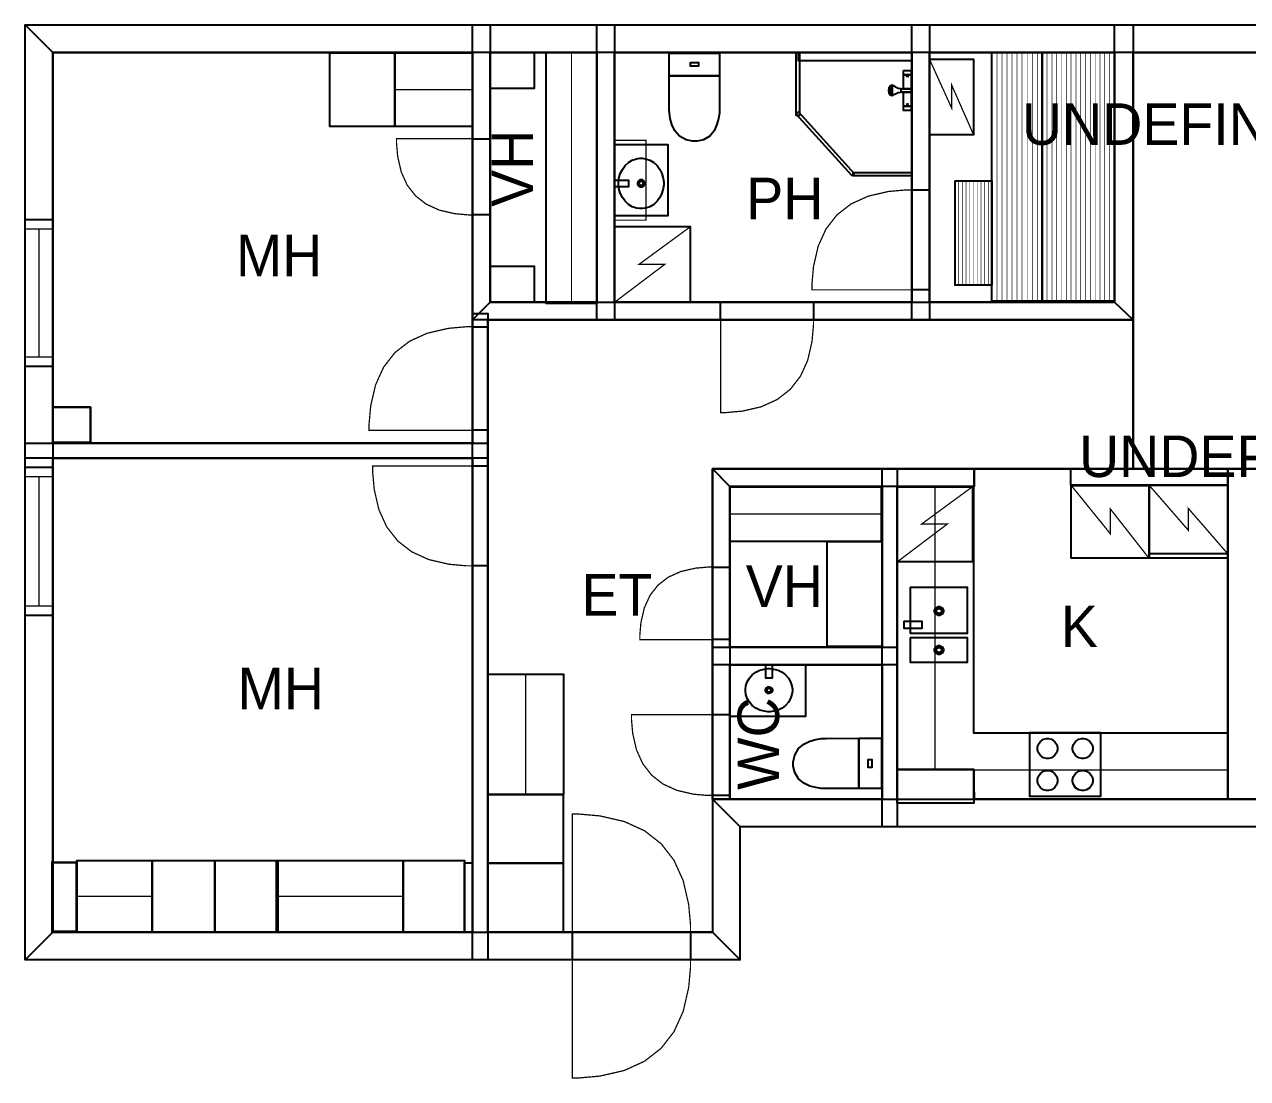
# Model space of a CAD drawing. Extents: x 0.4 to 16.2, y 0 to 8.7.
# Drawn here: x 0.37 to 10.49, y 0 to 8.72 of the extents above; entities that cross this region are included whole.
import ezdxf

# ---------------------------------------------------------------- set-up
doc = ezdxf.new("R2010")
doc.units = 0
doc.layers.get('0').update_dxf_attribs({"linetype": 'CONTINUOUS'})

msp = doc.modelspace()

# ---------------------------------------------------------------- linework, layer by layer
at = {"color": 0}
for points, const_width in [([(0.376899, 8.72194), (13.6878, 8.72194), (13.4587, 8.49278), (0.606065, 8.49278), (0.376899, 8.72194)], 0.002083), ([(0.376899, 0.981825), (0.376899, 8.72194), (0.606065, 8.49278), (0.606065, 1.21099), (0.376899, 0.981825)], 0.002083), ([(4.08106, 6.27994), (4.08106, 8.72194), (4.22689, 8.72194), (4.22689, 6.42578), (4.08106, 6.27994)], 0.002083), ([(5.11003, 8.72194), (5.25586, 8.72194), (5.25586, 6.27994), (5.11003, 6.27994), (5.11003, 8.72194)], 0.002083), ([(7.71625, 8.72194), (7.86208, 8.72194), (7.86208, 6.27994), (7.71625, 6.27994), (7.71625, 8.72194)], 0.002083), ([(9.54833, 8.72194), (9.54833, 6.27994), (9.39208, 6.42578), (9.39208, 8.72194), (9.54833, 8.72194)], 0.002083), ([(2.89936, 8.48887), (3.43571, 8.48887), (3.43571, 7.87989), (2.89936, 7.87989), (2.89936, 8.48887)], 0.010417), ([(3.43571, 8.48887), (4.08106, 8.48887), (4.08106, 7.87989), (3.43571, 7.87989), (3.43571, 8.48887)], 0.010417), ([(4.22689, 8.49278), (4.5906, 8.49278), (4.5906, 8.19433), (4.22689, 8.19433), (4.22689, 8.49278)], 0.010417), ([(4.68826, 8.49278), (4.68826, 6.41558), (5.11003, 6.41558), (5.11003, 8.49278), (4.68826, 8.49278)], 0.010417), ([(5.70751, 8.48757), (6.12408, 8.48757), (6.12408, 8.30024), (5.70751, 8.30024), (5.70751, 8.48757)], 0.010417), ([(5.88271, 8.40967), (5.94889, 8.40967), (5.94889, 8.37815), (5.88271, 8.37815), (5.88271, 8.40967)], 0.010417), ([(6.7596, 8.49278), (6.78564, 8.49278), (6.78564, 7.96994), (6.7596, 7.96994), (6.7596, 8.49278)], 0.010417), ([(6.7596, 8.49278), (6.78564, 8.49278), (6.78564, 7.96994), (6.7596, 7.96994), (6.7596, 8.49278)], 0.010417), ([(6.77897, 8.49278), (7.71625, 8.49278), (7.71625, 8.42204), (6.77897, 8.42204), (6.77897, 8.49278)], 0.002083), ([(7.86208, 8.43619), (7.86208, 7.81119), (8.22667, 7.81119), (8.22667, 8.43619), (7.86208, 8.43619)], 0.010417), ([(8.37836, 8.49278), (8.37836, 6.43539), (8.79503, 6.43539), (8.79503, 8.49278), (8.37836, 8.49278)], 0.010417), ([(8.79497, 8.49278), (8.79497, 6.43517), (9.39208, 6.43517), (9.39208, 8.49278), (8.79497, 8.49278)], 0.010417), ([(6.12408, 8.03196), (6.12408, 8.03196), (6.12414, 8.02024), (6.1225, 7.98926), (6.11638, 7.94542), (6.10297, 7.89518), (6.07943, 7.845), (6.04297, 7.80117), (5.99078, 7.77018), (5.93772, 7.7584), (5.92008, 7.7584), (5.90175, 7.7584), (5.8469, 7.77018), (5.79281, 7.80117), (5.75499, 7.845), (5.73058, 7.89518), (5.71658, 7.94542), (5.71018, 7.98926), (5.70844, 8.02024), (5.70856, 8.03196), (5.70856, 8.03196), (5.70751, 8.30024), (6.12408, 8.30024), (6.12408, 8.03196)], 0.010417), ([(7.64746, 8.34201), (7.64746, 8.30865), (7.71104, 8.30865), (7.71104, 8.34201), (7.64746, 8.34201)], 0.010417), ([(7.64746, 8.30865), (7.64746, 8.192), (7.71104, 8.192), (7.71104, 8.30865), (7.64746, 8.30865)], 0.010417), ([(7.67871, 8.30865), (7.6799, 8.30544), (7.68381, 8.29579), (7.685, 8.29303), (7.685, 8.29303), (7.68354, 8.29303), (7.67925, 8.29303), (7.67492, 8.29303), (7.6735, 8.29303), (7.6735, 8.29303), (7.67415, 8.29542), (7.67751, 8.30539), (7.67871, 8.30865)], 0.010417), ([(7.71104, 8.192), (7.71104, 8.16385), (7.62771, 8.16385), (7.62771, 8.1709), (7.62771, 8.18674), (7.62771, 8.192), (7.64854, 8.192), (7.69542, 8.192), (7.71104, 8.192)], 0.010417), ([(7.64746, 8.16385), (7.64746, 8.04719), (7.71104, 8.04719), (7.71104, 8.16385), (7.64746, 8.16385)], 0.010417), ([(6.7596, 7.98264), (6.77892, 8.00006), (7.23779, 7.49046), (7.21847, 7.47299), (6.7596, 7.98264)], 0.010416), ([(6.7596, 7.98264), (6.77892, 8.00006), (7.23779, 7.49046), (7.21847, 7.47299), (6.7596, 7.98264)], 0.010416), ([(7.64746, 8.04824), (7.64746, 8.01281), (7.71104, 8.01281), (7.71104, 8.04824), (7.64746, 8.04824)], 0.010417), ([(7.67871, 8.04824), (7.6799, 8.05149), (7.68381, 8.06114), (7.685, 8.06386), (7.685, 8.06386), (7.68354, 8.06386), (7.67925, 8.06386), (7.67492, 8.06386), (7.6735, 8.06386), (7.6735, 8.06386), (7.67415, 8.06153), (7.67751, 8.05154), (7.67871, 8.04824)], 0.010417), ([(4.08106, 7.14811), (4.04411, 7.14811), (3.93332, 7.15799), (3.80533, 7.1875), (3.697, 7.23676), (3.6084, 7.30567), (3.53944, 7.39432), (3.49024, 7.50261), (3.46067, 7.63064), (3.45085, 7.74143), (3.45085, 7.77832), (4.08106, 7.77832), (4.08106, 7.14811)], 0.010417), ([(4.08106, 7.77832), (4.22689, 7.77832), (4.22689, 7.14811), (4.08106, 7.14811), (4.08106, 7.77832)], 0.010417), ([(4.08106, 7.77832), (4.22689, 7.77832), (4.22689, 7.14811), (4.08106, 7.14811), (4.08106, 7.77832)], 0.010417), ([(5.25586, 7.76503), (5.25586, 7.10471), (5.51535, 7.10471), (5.51535, 7.76503), (5.25586, 7.76503)], 0.010417), ([(5.25586, 7.72976), (5.25586, 7.14008), (5.69536, 7.14008), (5.69536, 7.72976), (5.25586, 7.72976)], 0.010417), ([(5.47515, 7.61708), (5.48454, 7.61708), (5.51275, 7.61285), (5.54779, 7.60069), (5.57954, 7.58149), (5.60715, 7.55599), (5.62999, 7.52513), (5.64719, 7.48964), (5.6581, 7.45053), (5.66189, 7.41894), (5.66189, 7.40842), (5.66189, 7.39794), (5.6581, 7.36638), (5.64719, 7.32721), (5.62999, 7.29178), (5.60715, 7.2609), (5.57954, 7.2354), (5.54779, 7.21619), (5.51275, 7.20404), (5.48454, 7.19976), (5.47515, 7.19976), (5.46571, 7.19976), (5.43744, 7.20404), (5.4024, 7.21619), (5.37067, 7.2354), (5.34304, 7.2609), (5.32021, 7.29178), (5.303, 7.32721), (5.2921, 7.36638), (5.28836, 7.39794), (5.28836, 7.40842), (5.28836, 7.41894), (5.2921, 7.45053), (5.303, 7.48964), (5.32021, 7.52513), (5.34304, 7.55599), (5.37067, 7.58149), (5.4024, 7.60069), (5.43744, 7.61285), (5.46571, 7.61708), (5.47515, 7.61708)], 0.009073), ([(7.22993, 7.49789), (7.22993, 7.47185), (7.71625, 7.47185), (7.71625, 7.49789), (7.22993, 7.49789)], 0.010417), ([(7.22993, 7.49789), (7.22993, 7.47185), (7.71625, 7.47185), (7.71625, 7.49789), (7.22993, 7.49789)], 0.010417), ([(5.25586, 7.43565), (5.25586, 7.38118), (5.36957, 7.38118), (5.36957, 7.43565), (5.25586, 7.43565)], 0.009073), ([(5.47515, 7.44015), (5.48014, 7.44015), (5.49522, 7.43088), (5.50358, 7.41407), (5.50358, 7.40842), (5.50358, 7.40283), (5.49522, 7.38601), (5.48014, 7.37668), (5.47515, 7.37668), (5.47011, 7.37668), (5.45503, 7.38601), (5.44672, 7.40283), (5.44672, 7.40842), (5.44672, 7.41407), (5.45503, 7.43088), (5.47011, 7.44015), (5.47515, 7.44015)], 0.009073), ([(5.47515, 7.42654), (5.47797, 7.42654), (5.4866, 7.42128), (5.49138, 7.41168), (5.49138, 7.40842), (5.49138, 7.40522), (5.4866, 7.39561), (5.47797, 7.39025), (5.47515, 7.39025), (5.47222, 7.39025), (5.4636, 7.39561), (5.45888, 7.40522), (5.45888, 7.40842), (5.45888, 7.41168), (5.4636, 7.42128), (5.47222, 7.42654), (5.47515, 7.42654)], 0.009073), ([(8.07363, 7.42979), (8.07363, 6.56575), (8.37836, 6.56575), (8.37836, 7.42979), (8.07363, 7.42979)], 0.010417), ([(7.71625, 7.35488), (7.66775, 7.35488), (7.52235, 7.34196), (7.35433, 7.30322), (7.21213, 7.23856), (7.09581, 7.14811), (7.00537, 7.03179), (6.94069, 6.8896), (6.90196, 6.72157), (6.88906, 6.57617), (6.88906, 6.52767), (7.71625, 6.52767), (7.71625, 7.35488)], 0.010417), ([(7.71625, 7.35488), (7.86208, 7.35488), (7.86208, 6.52767), (7.71625, 6.52767), (7.71625, 7.35488)], 0.010417), ([(7.71625, 7.35488), (7.86208, 7.35488), (7.86208, 6.52767), (7.71625, 6.52767), (7.71625, 7.35488)], 0.010417), ([(0.376899, 7.10883), (0.606065, 7.10883), (0.606065, 5.89339), (0.376899, 5.89339), (0.376899, 7.10883)], 0.010417), ([(0.376899, 7.10883), (0.606065, 7.10883), (0.606065, 5.89339), (0.376899, 5.89339), (0.376899, 7.10883)], 0.010417), ([(5.257, 7.05078), (5.257, 6.42578), (5.882, 6.42578), (5.882, 7.05078), (5.257, 7.05078)], 0.010417), ([(4.22689, 6.72456), (4.5906, 6.72456), (4.5906, 6.42611), (4.22689, 6.42611), (4.22689, 6.72456)], 0.010417), ([(9.54833, 6.27994), (4.08106, 6.27994), (4.22689, 6.42578), (9.39208, 6.42578), (9.54833, 6.27994)], 0.002083), ([(6.13346, 6.42578), (6.90158, 6.42578), (6.90158, 6.27994), (6.13346, 6.27994), (6.13346, 6.42578)], 0.010417), ([(6.13346, 6.42578), (6.90158, 6.42578), (6.90158, 6.27994), (6.13346, 6.27994), (6.13346, 6.42578)], 0.010417), ([(4.0804, 6.33068), (4.2054, 6.33068), (4.2054, 0.981825), (4.0804, 0.981825), (4.0804, 6.33068)], 0.002083), ([(6.90158, 6.27994), (6.90158, 6.23497), (6.88954, 6.09993), (6.85357, 5.94396), (6.79351, 5.8119), (6.70953, 5.70389), (6.60151, 5.6199), (6.46946, 5.55985), (6.31347, 5.52387), (6.17844, 5.51183), (6.13346, 5.51183), (6.13346, 6.27994), (6.90158, 6.27994)], 0.010417), ([(4.0804, 6.22244), (4.03017, 6.22244), (3.87956, 6.2091), (3.70557, 6.16889), (3.55826, 6.102), (3.43782, 6.00825), (3.34407, 5.88781), (3.27718, 5.7405), (3.23699, 5.56651), (3.22364, 5.4159), (3.22364, 5.36567), (4.0804, 5.36567), (4.0804, 6.22244)], 0.010417), ([(4.0804, 6.22244), (4.2054, 6.22244), (4.2054, 5.36567), (4.0804, 5.36567), (4.0804, 6.22244)], 0.010417), ([(4.0804, 6.22244), (4.2054, 6.22244), (4.2054, 5.36567), (4.0804, 5.36567), (4.0804, 6.22244)], 0.010417), ([(0.606065, 5.55735), (0.91721, 5.55735), (0.91721, 5.26307), (0.606065, 5.26307), (0.606065, 5.55735)], 0.002083), ([(0.376899, 5.259), (4.2054, 5.259), (4.2054, 5.134), (0.376899, 5.134), (0.376899, 5.259)], 0.002083), ([(0.376899, 5.05935), (0.606065, 5.05935), (0.606065, 3.83203), (0.376899, 3.83203), (0.376899, 5.05935)], 0.010417), ([(0.376899, 5.05935), (0.606065, 5.05935), (0.606065, 3.83203), (0.376899, 3.83203), (0.376899, 5.05935)], 0.010417), ([(4.0804, 4.24311), (4.0319, 4.24311), (3.8865, 4.25608), (3.71847, 4.29482), (3.57633, 4.35943), (3.46001, 4.44993), (3.36951, 4.56625), (3.3049, 4.70839), (3.26617, 4.87642), (3.25325, 5.02181), (3.25325, 5.07026), (4.0804, 5.07026), (4.0804, 4.24311)], 0.010417), ([(4.0804, 5.07026), (4.2054, 5.07026), (4.2054, 4.24311), (4.0804, 4.24311), (4.0804, 5.07026)], 0.010417), ([(4.0804, 5.07026), (4.2054, 5.07026), (4.2054, 4.24311), (4.0804, 4.24311), (4.0804, 5.07026)], 0.010417), ([(6.06489, 5.0459), (8.23242, 5.0459), (8.23242, 4.90007), (6.21072, 4.90007), (6.06489, 5.0459)], 0.002083), ([(6.06489, 2.31299), (6.06489, 5.0459), (6.21072, 4.90007), (6.21072, 2.31299), (6.06489, 2.31299)], 0.002083), ([(7.46875, 5.0459), (7.59375, 5.0459), (7.59375, 2.08382), (7.46875, 2.08382), (7.46875, 5.0459)], 0.002083), ([(9.03207, 5.0459), (10.3299, 5.0459), (10.3299, 4.91049), (9.03207, 4.91049), (9.03207, 5.0459)], 0.002083), ([(6.21072, 4.89844), (7.46072, 4.89844), (7.46072, 4.44488), (6.21072, 4.44488), (6.21072, 4.89844)], 0.010417), ([(7.59375, 4.90007), (7.59375, 4.27507), (8.21875, 4.27507), (8.21875, 4.90007), (7.59375, 4.90007)], 0.010417), ([(8.22667, 4.89844), (8.22667, 2.85997), (10.329, 2.85997), (10.329, 2.31321), (8.23329, 2.31321), (8.22999, 2.558), (7.59375, 2.558), (7.59375, 4.89844), (8.22667, 4.89844)], 0.010417), ([(7.59586, 4.90007), (7.59586, 2.55757), (7.90836, 2.55757), (7.90836, 4.90007), (7.59586, 4.90007)], 0.010417), ([(9.03429, 4.90935), (9.68033, 4.90935), (9.68033, 4.30539), (9.03429, 4.30539), (9.03429, 4.90935)], 0.010768), ([(9.68033, 4.90983), (10.3299, 4.90983), (10.3299, 4.30583), (9.68033, 4.30583), (9.68033, 4.90983)], 0.010826), ([(7.01361, 4.44482), (7.01361, 3.57476), (7.46718, 3.57476), (7.46718, 4.44482), (7.01361, 4.44482)], 0.010417), ([(9.68033, 4.34608), (10.3299, 4.34608), (10.3299, 4.30583), (9.68033, 4.30583), (9.68033, 4.34608)], 0.010826), ([(6.06489, 4.23318), (6.02968, 4.23318), (5.9241, 4.22385), (5.80208, 4.19569), (5.69883, 4.14876), (5.61442, 4.08306), (5.54872, 3.99858), (5.50179, 3.8954), (5.47364, 3.77339), (5.46425, 3.66781), (5.46425, 3.6326), (6.06489, 3.6326), (6.06489, 4.23318)], 0.010417), ([(6.06489, 4.23318), (6.21072, 4.23318), (6.21072, 3.6326), (6.06489, 3.6326), (6.06489, 4.23318)], 0.010417), ([(6.06489, 4.23318), (6.21072, 4.23318), (6.21072, 3.6326), (6.06489, 3.6326), (6.06489, 4.23318)], 0.010417), ([(7.70583, 4.06722), (7.70583, 3.68181), (8.17458, 3.68181), (8.17458, 4.06722), (7.70583, 4.06722)], 0.010417), ([(7.94021, 3.90576), (7.94661, 3.90576), (7.96599, 3.89513), (7.97667, 3.87576), (7.97667, 3.86931), (7.97667, 3.8629), (7.96599, 3.84353), (7.94661, 3.83285), (7.94021, 3.83285), (7.93375, 3.83285), (7.91439, 3.84353), (7.90375, 3.8629), (7.90375, 3.86931), (7.90375, 3.87576), (7.91439, 3.89513), (7.93375, 3.90576), (7.94021, 3.90576)], 0.008333), ([(7.94021, 3.89014), (7.94385, 3.89014), (7.95492, 3.88406), (7.96104, 3.87299), (7.96104, 3.86931), (7.96104, 3.86567), (7.95492, 3.8546), (7.94385, 3.84847), (7.94021, 3.84847), (7.93653, 3.84847), (7.92546, 3.8546), (7.91938, 3.86567), (7.91938, 3.86931), (7.91938, 3.87299), (7.92546, 3.88406), (7.93653, 3.89014), (7.94021, 3.89014)], 0.008333), ([(7.65267, 3.78597), (7.65267, 3.72347), (7.7985, 3.72347), (7.7985, 3.78597), (7.65267, 3.78597)], 0.010417), ([(7.70475, 3.65056), (7.70475, 3.44222), (8.1735, 3.44222), (8.1735, 3.65056), (7.70475, 3.65056)], 0.010417), ([(6.06489, 3.5709), (7.59375, 3.5709), (7.59375, 3.42507), (6.06489, 3.42507), (6.06489, 3.5709)], 0.002083), ([(7.94021, 3.58285), (7.94661, 3.58285), (7.96599, 3.57221), (7.97667, 3.55285), (7.97667, 3.54639), (7.97667, 3.53999), (7.96599, 3.52061), (7.94661, 3.50993), (7.94021, 3.50993), (7.93375, 3.50993), (7.91439, 3.52061), (7.90375, 3.53999), (7.90375, 3.54639), (7.90375, 3.55285), (7.91439, 3.57221), (7.93375, 3.58285), (7.94021, 3.58285)], 0.008333), ([(7.94021, 3.56722), (7.94385, 3.56722), (7.95492, 3.56114), (7.96104, 3.55007), (7.96104, 3.54639), (7.96104, 3.54275), (7.95492, 3.53168), (7.94385, 3.52556), (7.94021, 3.52556), (7.93653, 3.52556), (7.92546, 3.53168), (7.91938, 3.54275), (7.91938, 3.54639), (7.91938, 3.55007), (7.92546, 3.56114), (7.93653, 3.56722), (7.94021, 3.56722)], 0.008333), ([(4.20822, 3.34586), (4.20822, 2.3514), (4.83322, 2.3514), (4.83322, 3.34586), (4.20822, 3.34586)], 0.010417), ([(6.21072, 3.42344), (6.83572, 3.42344), (6.83572, 2.99696), (6.21072, 2.99696), (6.21072, 3.42344)], 0.010417), ([(6.72738, 3.21386), (6.72738, 3.20492), (6.72342, 3.1779), (6.71208, 3.14438), (6.69417, 3.11404), (6.67042, 3.08763), (6.64165, 3.06581), (6.60867, 3.04937), (6.57215, 3.03896), (6.54281, 3.03532), (6.53304, 3.03532), (6.52322, 3.03532), (6.49382, 3.03896), (6.45736, 3.04937), (6.42432, 3.06581), (6.39556, 3.08763), (6.37181, 3.11404), (6.35389, 3.14438), (6.34256, 3.1779), (6.33865, 3.20492), (6.33865, 3.21386), (6.33865, 3.22287), (6.34256, 3.24989), (6.35389, 3.28336), (6.37181, 3.31369), (6.39556, 3.34011), (6.42432, 3.36193), (6.45736, 3.37836), (6.49382, 3.38878), (6.52322, 3.39236), (6.53304, 3.39236), (6.54281, 3.39236), (6.57215, 3.38878), (6.60867, 3.37836), (6.64165, 3.36193), (6.67042, 3.34011), (6.69417, 3.31369), (6.71208, 3.28336), (6.72342, 3.24989), (6.72738, 3.22287), (6.72738, 3.21386)], 0.00845), ([(6.50765, 3.42344), (6.55838, 3.42344), (6.55838, 3.31478), (6.50765, 3.31478), (6.50765, 3.42344)], 0.00845), ([(6.56261, 3.21386), (6.56261, 3.2091), (6.55393, 3.19467), (6.53825, 3.18668), (6.53304, 3.18668), (6.52778, 3.18668), (6.51204, 3.19467), (6.50342, 3.2091), (6.50342, 3.21386), (6.50342, 3.21869), (6.51204, 3.23307), (6.52778, 3.241), (6.53304, 3.241), (6.53825, 3.241), (6.55393, 3.23307), (6.56261, 3.21869), (6.56261, 3.21386)], 0.00845), ([(6.54992, 3.21386), (6.54992, 3.21115), (6.54497, 3.20285), (6.53603, 3.19829), (6.53304, 3.19829), (6.53, 3.19829), (6.52106, 3.20285), (6.51611, 3.21115), (6.51611, 3.21386), (6.51611, 3.21664), (6.52106, 3.22487), (6.53, 3.22939), (6.53304, 3.22939), (6.53603, 3.22939), (6.54497, 3.22487), (6.54992, 3.21664), (6.54992, 3.21386)], 0.00845), ([(6.06489, 2.34256), (6.02561, 2.34256), (5.90793, 2.35303), (5.77192, 2.38444), (5.65685, 2.43674), (5.56267, 2.50999), (5.48942, 2.60417), (5.43712, 2.71924), (5.40571, 2.85525), (5.39529, 2.97293), (5.39529, 3.01215), (6.06489, 3.01215), (6.06489, 2.34256)], 0.010417), ([(6.06489, 3.01215), (6.21072, 3.01215), (6.21072, 2.34256), (6.06489, 2.34256), (6.06489, 3.01215)], 0.010417), ([(6.06489, 3.01215), (6.21072, 3.01215), (6.21072, 2.34256), (6.06489, 2.34256), (6.06489, 3.01215)], 0.010417), ([(8.69249, 2.86415), (9.27582, 2.86415), (9.27582, 2.33496), (8.69249, 2.33496), (8.69249, 2.86415)], 0.010417), ([(7.00797, 2.39936), (7.00797, 2.39936), (6.99621, 2.39931), (6.96522, 2.40093), (6.92139, 2.40707), (6.87121, 2.42046), (6.82096, 2.44401), (6.77713, 2.48047), (6.74615, 2.53267), (6.73443, 2.58572), (6.73443, 2.60335), (6.73443, 2.62169), (6.74615, 2.67654), (6.77713, 2.73062), (6.82096, 2.76844), (6.87121, 2.79286), (6.92139, 2.80686), (6.96522, 2.81326), (6.99621, 2.815), (7.00797, 2.81489), (7.00797, 2.81489), (7.27626, 2.81592), (7.27626, 2.39936), (7.00797, 2.39936)], 0.010417), ([(7.27626, 2.81592), (7.27626, 2.39936), (7.4636, 2.39936), (7.4636, 2.81592), (7.27626, 2.81592)], 0.010417), ([(8.75499, 2.73139), (8.75499, 2.73953), (8.7615, 2.76383), (8.7794, 2.79031), (8.80588, 2.80821), (8.83018, 2.81472), (8.83832, 2.81472), (8.8464, 2.81472), (8.87071, 2.80821), (8.89725, 2.79031), (8.9151, 2.76383), (8.92165, 2.73953), (8.92165, 2.73139), (8.92165, 2.72331), (8.9151, 2.699), (8.89725, 2.67247), (8.87071, 2.65462), (8.8464, 2.64806), (8.83832, 2.64806), (8.83018, 2.64806), (8.80588, 2.65462), (8.7794, 2.67247), (8.7615, 2.699), (8.75499, 2.72331), (8.75499, 2.73139)], 0.010417), ([(9.04665, 2.73139), (9.04665, 2.73953), (9.05317, 2.76383), (9.07107, 2.79031), (9.09754, 2.80821), (9.12185, 2.81472), (9.12999, 2.81472), (9.13807, 2.81472), (9.16237, 2.80821), (9.18892, 2.79031), (9.20676, 2.76383), (9.21332, 2.73953), (9.21332, 2.73139), (9.21332, 2.72331), (9.20676, 2.699), (9.18892, 2.67247), (9.16237, 2.65462), (9.13807, 2.64806), (9.12999, 2.64806), (9.12185, 2.64806), (9.09754, 2.65462), (9.07107, 2.67247), (9.05317, 2.699), (9.04665, 2.72331), (9.04665, 2.73139)], 0.010417), ([(7.35417, 2.64074), (7.35417, 2.57454), (7.38569, 2.57454), (7.38569, 2.64074), (7.35417, 2.64074)], 0.010417), ([(7.59375, 2.558), (8.22999, 2.558), (8.22999, 2.27924), (7.59375, 2.27924), (7.59375, 2.558)], 0.002083), ([(8.23161, 2.55328), (10.3295, 2.55328), (10.3295, 2.31413), (8.23161, 2.31413), (8.23161, 2.55328)], 0.010417), ([(8.75499, 2.46588), (8.75499, 2.47401), (8.7615, 2.49832), (8.7794, 2.52479), (8.80588, 2.54269), (8.83018, 2.54921), (8.83832, 2.54921), (8.8464, 2.54921), (8.87071, 2.54269), (8.89725, 2.52479), (8.9151, 2.49832), (8.92165, 2.47401), (8.92165, 2.46588), (8.92165, 2.45779), (8.9151, 2.43343), (8.89725, 2.40696), (8.87071, 2.38911), (8.8464, 2.38254), (8.83832, 2.38254), (8.83018, 2.38254), (8.80588, 2.38911), (8.7794, 2.40696), (8.7615, 2.43343), (8.75499, 2.45779), (8.75499, 2.46588)], 0.010417), ([(9.04665, 2.46588), (9.04665, 2.47401), (9.05317, 2.49832), (9.07107, 2.52479), (9.09754, 2.54269), (9.12185, 2.54921), (9.12999, 2.54921), (9.13807, 2.54921), (9.16237, 2.54269), (9.18892, 2.52479), (9.20676, 2.49832), (9.21332, 2.47401), (9.21332, 2.46588), (9.21332, 2.45779), (9.20676, 2.43343), (9.18892, 2.40696), (9.16237, 2.38911), (9.13807, 2.38254), (9.12999, 2.38254), (9.12185, 2.38254), (9.09754, 2.38911), (9.07107, 2.40696), (9.05317, 2.43343), (9.04665, 2.45779), (9.04665, 2.46588)], 0.010417), ([(4.20578, 2.3514), (4.20578, 1.78119), (4.83078, 1.78119), (4.83078, 2.3514), (4.20578, 2.3514)], 0.010417), ([(13.6878, 2.08382), (6.29406, 2.08382), (6.06489, 2.31299), (13.4587, 2.31299), (13.6878, 2.08382)], 0.002083), ([(6.06489, 2.31299), (6.06489, 1.21099), (6.29406, 0.981825), (6.29406, 2.08382), (6.06489, 2.31299)], 0.002083), ([(5.88417, 1.21099), (5.88417, 1.26828), (5.86887, 1.44006), (5.82308, 1.63857), (5.74669, 1.80658), (5.63981, 1.94401), (5.50239, 2.05089), (5.33442, 2.12728), (5.1359, 2.17307), (4.96414, 2.18832), (4.9069, 2.18832), (4.9069, 1.21099), (5.88417, 1.21099)], 0.010417), ([(0.602322, 1.78788), (0.803765, 1.78788), (0.803765, 1.2156), (0.602322, 1.2156), (0.602322, 1.78788)], 0.020146), ([(0.803765, 1.80322), (1.42876, 1.80322), (1.42876, 1.2111), (0.803765, 1.2111), (0.803765, 1.80322)], 0.010417), ([(1.42876, 1.80322), (1.94824, 1.80322), (1.94824, 1.2111), (1.42876, 1.2111), (1.42876, 1.80322)], 0.010417), ([(1.94824, 1.80322), (2.46772, 1.80322), (2.46772, 1.2111), (1.94824, 1.2111), (1.94824, 1.80322)], 0.010417), ([(2.45876, 1.80322), (3.50586, 1.80322), (3.50586, 1.2111), (2.45876, 1.2111), (2.45876, 1.80322)], 0.010417), ([(3.50592, 1.80322), (4.01215, 1.80322), (4.01215, 1.2111), (3.50592, 1.2111), (3.50592, 1.80322)], 0.010417), ([(4.01215, 1.78429), (4.08046, 1.78429), (4.08046, 1.21094), (4.01215, 1.21094), (4.01215, 1.78429)], 0.006828), ([(4.20578, 1.78114), (4.20578, 1.21094), (4.83078, 1.21094), (4.83078, 1.78114), (4.20578, 1.78114)], 0.010417), ([(4.9069, 1.21099), (5.88417, 1.21099), (5.88417, 0.981825), (4.9069, 0.981825), (4.9069, 1.21099)], 0.010417), ([(4.9069, 1.21099), (5.88417, 1.21099), (5.88417, 0.981825), (4.9069, 0.981825), (4.9069, 1.21099)], 0.010417), ([(6.29406, 0.981825), (0.376899, 0.981825), (0.606065, 1.21099), (6.06489, 1.21099), (6.29406, 0.981825)], 0.002083), ([(5.88417, 0.981825), (5.88417, 0.924587), (5.86887, 0.752821), (5.82308, 0.554308), (5.74669, 0.386339), (5.63981, 0.248915), (5.50239, 0.141982), (5.33442, 0.065647), (5.1359, 0.019857), (4.96414, 0.004557), (4.9069, 0.004557), (4.9069, 0.981825), (5.88417, 0.981825)], 0.010417)]:
    msp.add_lwpolyline(points, close=True, dxfattribs=dict(at, const_width=const_width))
for points in [[(0.376899, 8.72194), (13.6878, 8.72194), (13.4587, 8.49278), (0.606065, 8.49278), (0.376899, 8.72194)], [(0.376899, 0.981825), (0.376899, 8.72194), (0.606065, 8.49278), (0.606065, 1.21099), (0.376899, 0.981825)], [(4.08106, 6.27994), (4.08106, 8.72194), (4.22689, 8.72194), (4.22689, 6.42578), (4.08106, 6.27994)], [(5.11003, 8.72194), (5.25586, 8.72194), (5.25586, 6.27994), (5.11003, 6.27994), (5.11003, 8.72194)], [(7.71625, 8.72194), (7.86208, 8.72194), (7.86208, 6.27994), (7.71625, 6.27994), (7.71625, 8.72194)], [(9.54833, 8.72194), (9.54833, 6.27994), (9.39208, 6.42578), (9.39208, 8.72194), (9.54833, 8.72194)], [(6.77897, 8.49278), (7.71625, 8.49278), (7.71625, 8.42204), (6.77897, 8.42204), (6.77897, 8.49278)], [(9.54833, 6.27994), (4.08106, 6.27994), (4.22689, 6.42578), (9.39208, 6.42578), (9.54833, 6.27994)], [(4.0804, 6.33068), (4.2054, 6.33068), (4.2054, 0.981825), (4.0804, 0.981825), (4.0804, 6.33068)], [(0.606065, 5.55735), (0.91721, 5.55735), (0.91721, 5.26307), (0.606065, 5.26307), (0.606065, 5.55735)], [(0.376899, 5.259), (4.2054, 5.259), (4.2054, 5.134), (0.376899, 5.134), (0.376899, 5.259)], [(6.06489, 2.31299), (6.06489, 5.0459), (6.21072, 4.90007), (6.21072, 2.31299), (6.06489, 2.31299)], [(6.06489, 5.0459), (8.23242, 5.0459), (8.23242, 4.90007), (6.21072, 4.90007), (6.06489, 5.0459)], [(7.46875, 5.0459), (7.59375, 5.0459), (7.59375, 2.08382), (7.46875, 2.08382), (7.46875, 5.0459)], [(9.03207, 5.0459), (10.3299, 5.0459), (10.3299, 4.91049), (9.03207, 4.91049), (9.03207, 5.0459)], [(6.06489, 3.5709), (7.59375, 3.5709), (7.59375, 3.42507), (6.06489, 3.42507), (6.06489, 3.5709)], [(7.59375, 2.558), (8.22999, 2.558), (8.22999, 2.27924), (7.59375, 2.27924), (7.59375, 2.558)], [(13.6878, 2.08382), (6.29406, 2.08382), (6.06489, 2.31299), (13.4587, 2.31299), (13.6878, 2.08382)], [(6.06489, 2.31299), (6.06489, 1.21099), (6.29406, 0.981825), (6.29406, 2.08382), (6.06489, 2.31299)], [(6.29406, 0.981825), (0.376899, 0.981825), (0.606065, 1.21099), (6.06489, 1.21099), (6.29406, 0.981825)]]:
    msp.add_lwpolyline(points, close=True, dxfattribs=at)
at = {"color": 7, "const_width": 0.002083}
for points in [[(4.08106, 6.33068), (4.0804, 6.33068), (4.0804, 5.259), (0.606065, 5.259), (0.606065, 5.26307), (0.91721, 5.26307), (0.91721, 5.55735), (0.606065, 5.55735), (0.606065, 8.49278), (4.08106, 8.49278), (4.08106, 6.33068)], [(4.22689, 8.49278), (5.11003, 8.49278), (5.11003, 6.42578), (4.22689, 6.42578), (4.22689, 8.49278)], [(5.25586, 8.49278), (7.71625, 8.49278), (7.71625, 6.42578), (5.25586, 6.42578), (5.25586, 8.49278)], [(7.86208, 8.49278), (9.39208, 8.49278), (9.39208, 6.42578), (7.86208, 6.42578), (7.86208, 8.49278)], [(9.54833, 8.49278), (13.4587, 8.49278), (13.4587, 5.0459), (9.54833, 5.0459), (9.54833, 8.49278)], [(9.54833, 5.0459), (6.06489, 5.0459), (6.06489, 1.21099), (4.2054, 1.21099), (4.2054, 6.27994), (9.54833, 6.27994), (9.54833, 5.0459)], [(0.606065, 5.134), (4.0804, 5.134), (4.0804, 1.21099), (0.606065, 1.21099), (0.606065, 5.134)], [(10.3299, 2.31299), (8.22999, 2.31299), (8.22999, 2.558), (7.59375, 2.558), (7.59375, 4.90007), (8.23242, 4.90007), (8.23242, 5.0459), (10.3299, 5.0459), (10.3299, 2.31299)], [(9.03207, 5.0459), (10.3299, 5.0459), (10.3299, 4.91049), (9.03207, 4.91049), (9.03207, 5.0459)], [(10.3299, 5.0459), (13.4587, 5.0459), (13.4587, 2.31299), (10.3299, 2.31299), (10.3299, 5.0459)], [(6.21072, 4.90007), (7.46875, 4.90007), (7.46875, 3.5709), (6.21072, 3.5709), (6.21072, 4.90007)], [(6.21072, 3.42507), (7.46875, 3.42507), (7.46875, 2.31299), (6.21072, 2.31299), (6.21072, 3.42507)]]:
    msp.add_lwpolyline(points, close=True, dxfattribs=at)
at = {"color": 7}
for points in [[(4.08106, 6.33068), (4.0804, 6.33068), (4.0804, 5.259), (0.606065, 5.259), (0.606065, 5.26307), (0.91721, 5.26307), (0.91721, 5.55735), (0.606065, 5.55735), (0.606065, 8.49278), (4.08106, 8.49278), (4.08106, 6.33068)], [(2.89936, 8.48887), (3.43571, 8.48887), (3.43571, 7.87989), (2.89936, 7.87989), (2.89936, 8.48887)], [(3.43571, 8.48887), (4.08106, 8.48887), (4.08106, 7.87989), (3.43571, 7.87989), (3.43571, 8.48887)], [(4.22689, 8.49278), (5.11003, 8.49278), (5.11003, 6.42578), (4.22689, 6.42578), (4.22689, 8.49278)], [(4.22689, 8.49278), (4.5906, 8.49278), (4.5906, 8.19433), (4.22689, 8.19433), (4.22689, 8.49278)], [(4.68826, 8.49278), (5.11003, 8.49278), (5.11003, 6.41558), (4.68826, 6.41558), (4.68826, 8.49278)], [(5.25586, 8.49278), (7.71625, 8.49278), (7.71625, 6.42578), (5.25586, 6.42578), (5.25586, 8.49278)], [(5.70751, 8.48757), (6.12408, 8.48757), (6.12408, 8.30024), (5.70751, 8.30024), (5.70751, 8.48757)], [(5.88271, 8.40967), (5.94889, 8.40967), (5.94889, 8.37815), (5.88271, 8.37815), (5.88271, 8.40967)], [(6.7596, 8.49278), (6.78564, 8.49278), (6.78564, 7.96994), (6.7596, 7.96994), (6.7596, 8.49278)], [(6.7596, 8.49278), (6.78564, 8.49278), (6.78564, 7.96994), (6.7596, 7.96994), (6.7596, 8.49278)], [(7.86208, 8.49278), (9.39208, 8.49278), (9.39208, 6.42578), (7.86208, 6.42578), (7.86208, 8.49278)], [(7.86208, 8.43619), (8.22667, 8.43619), (8.22667, 7.81119), (7.86208, 7.81119), (7.86208, 8.43619)], [(8.37836, 8.49278), (8.79503, 8.49278), (8.79503, 6.43539), (8.37836, 6.43539), (8.37836, 8.49278)], [(8.79497, 8.49278), (9.39208, 8.49278), (9.39208, 6.43517), (8.79497, 6.43517), (8.79497, 8.49278)], [(9.54833, 8.49278), (13.4587, 8.49278), (13.4587, 5.0459), (9.54833, 5.0459), (9.54833, 8.49278)], [(7.64746, 8.34201), (7.71104, 8.34201), (7.71104, 8.30865), (7.64746, 8.30865), (7.64746, 8.34201)], [(7.64746, 8.30865), (7.71104, 8.30865), (7.71104, 8.192), (7.64746, 8.192), (7.64746, 8.30865)], [(7.67871, 8.30865), (7.6799, 8.30544), (7.68381, 8.29579), (7.685, 8.29303), (7.685, 8.29303), (7.68354, 8.29303), (7.67925, 8.29303), (7.67492, 8.29303), (7.6735, 8.29303), (7.6735, 8.29303), (7.67415, 8.29542), (7.67751, 8.30539), (7.67871, 8.30865)], [(6.12408, 8.03196), (6.12408, 8.03196), (6.12414, 8.02024), (6.1225, 7.98926), (6.11638, 7.94542), (6.10297, 7.89518), (6.07943, 7.845), (6.04297, 7.80117), (5.99078, 7.77018), (5.93772, 7.7584), (5.92008, 7.7584), (5.90175, 7.7584), (5.8469, 7.77018), (5.79281, 7.80117), (5.75499, 7.845), (5.73058, 7.89518), (5.71658, 7.94542), (5.71018, 7.98926), (5.70844, 8.02024), (5.70856, 8.03196), (5.70856, 8.03196), (5.70751, 8.30024), (6.12408, 8.30024), (6.12408, 8.03196)], [(7.62771, 8.192), (7.62136, 8.192), (7.60243, 8.19569), (7.58003, 8.20557), (7.57563, 8.20865), (7.57406, 8.20975), (7.5594, 8.21989), (7.55789, 8.22011), (7.55501, 8.22065), (7.53847, 8.21653), (7.52561, 8.19982), (7.52458, 8.19407), (7.52431, 8.19276), (7.52354, 8.18126), (7.52354, 8.1774), (7.52354, 8.17844), (7.52354, 8.17432), (7.52431, 8.16308), (7.52458, 8.16178), (7.52561, 8.15608), (7.53847, 8.13943), (7.55501, 8.13525), (7.55789, 8.13574), (7.5594, 8.13601), (7.57406, 8.14615), (7.57563, 8.14719), (7.58003, 8.15033), (7.60243, 8.16026), (7.62136, 8.16385), (7.62771, 8.16385)], [(7.55686, 8.22011), (7.55632, 8.21989), (7.54617, 8.20801), (7.53706, 8.18431), (7.53706, 8.17637), (7.53728, 8.17014), (7.54656, 8.14746), (7.55632, 8.13629), (7.55686, 8.13574)], [(7.71104, 8.192), (7.71104, 8.16385), (7.62771, 8.16385), (7.62771, 8.1709), (7.62771, 8.18674), (7.62771, 8.192), (7.64854, 8.192), (7.69542, 8.192), (7.71104, 8.192)], [(7.64746, 8.16385), (7.71104, 8.16385), (7.71104, 8.04719), (7.64746, 8.04719), (7.64746, 8.16385)], [(6.7596, 7.98264), (6.77892, 8.00006), (7.23779, 7.49046), (7.21847, 7.47299), (6.7596, 7.98264)], [(6.7596, 7.98264), (6.77892, 8.00006), (7.23779, 7.49046), (7.21847, 7.47299), (6.7596, 7.98264)], [(7.64746, 8.04824), (7.71104, 8.04824), (7.71104, 8.01281), (7.64746, 8.01281), (7.64746, 8.04824)], [(7.67871, 8.04824), (7.6799, 8.05149), (7.68381, 8.06114), (7.685, 8.06386), (7.685, 8.06386), (7.68354, 8.06386), (7.67925, 8.06386), (7.67492, 8.06386), (7.6735, 8.06386), (7.6735, 8.06386), (7.67415, 8.06153), (7.67751, 8.05154), (7.67871, 8.04824)], [(4.08106, 7.77832), (4.22689, 7.77832), (4.22689, 7.14811), (4.08106, 7.14811), (4.08106, 7.77832)], [(4.08106, 7.77832), (4.22689, 7.77832), (4.22689, 7.14811), (4.08106, 7.14811), (4.08106, 7.77832)], [(5.25586, 7.72976), (5.69536, 7.72976), (5.69536, 7.14008), (5.25586, 7.14008), (5.25586, 7.72976)], [(5.47515, 7.61708), (5.48454, 7.61708), (5.51275, 7.61285), (5.54779, 7.60069), (5.57954, 7.58149), (5.60715, 7.55599), (5.62999, 7.52513), (5.64719, 7.48964), (5.6581, 7.45053), (5.66189, 7.41894), (5.66189, 7.40842), (5.66189, 7.39794), (5.6581, 7.36638), (5.64719, 7.32721), (5.62999, 7.29178), (5.60715, 7.2609), (5.57954, 7.2354), (5.54779, 7.21619), (5.51275, 7.20404), (5.48454, 7.19976), (5.47515, 7.19976), (5.46571, 7.19976), (5.43744, 7.20404), (5.4024, 7.21619), (5.37067, 7.2354), (5.34304, 7.2609), (5.32021, 7.29178), (5.303, 7.32721), (5.2921, 7.36638), (5.28836, 7.39794), (5.28836, 7.40842), (5.28836, 7.41894), (5.2921, 7.45053), (5.303, 7.48964), (5.32021, 7.52513), (5.34304, 7.55599), (5.37067, 7.58149), (5.4024, 7.60069), (5.43744, 7.61285), (5.46571, 7.61708), (5.47515, 7.61708)], [(7.22993, 7.49789), (7.71625, 7.49789), (7.71625, 7.47185), (7.22993, 7.47185), (7.22993, 7.49789)], [(7.22993, 7.49789), (7.71625, 7.49789), (7.71625, 7.47185), (7.22993, 7.47185), (7.22993, 7.49789)], [(5.25586, 7.43565), (5.36957, 7.43565), (5.36957, 7.38118), (5.25586, 7.38118), (5.25586, 7.43565)], [(5.47515, 7.44015), (5.48014, 7.44015), (5.49522, 7.43088), (5.50358, 7.41407), (5.50358, 7.40842), (5.50358, 7.40283), (5.49522, 7.38601), (5.48014, 7.37668), (5.47515, 7.37668), (5.47011, 7.37668), (5.45503, 7.38601), (5.44672, 7.40283), (5.44672, 7.40842), (5.44672, 7.41407), (5.45503, 7.43088), (5.47011, 7.44015), (5.47515, 7.44015)], [(5.47515, 7.42654), (5.47797, 7.42654), (5.4866, 7.42128), (5.49138, 7.41168), (5.49138, 7.40842), (5.49138, 7.40522), (5.4866, 7.39561), (5.47797, 7.39025), (5.47515, 7.39025), (5.47222, 7.39025), (5.4636, 7.39561), (5.45888, 7.40522), (5.45888, 7.40842), (5.45888, 7.41168), (5.4636, 7.42128), (5.47222, 7.42654), (5.47515, 7.42654)], [(8.07363, 7.42979), (8.37836, 7.42979), (8.37836, 6.56575), (8.07363, 6.56575), (8.07363, 7.42979)], [(7.71625, 7.35488), (7.86208, 7.35488), (7.86208, 6.52767), (7.71625, 6.52767), (7.71625, 7.35488)], [(7.71625, 7.35488), (7.86208, 7.35488), (7.86208, 6.52767), (7.71625, 6.52767), (7.71625, 7.35488)], [(0.376899, 7.10883), (0.606065, 7.10883), (0.606065, 5.89339), (0.376899, 5.89339), (0.376899, 7.10883)], [(0.376899, 7.10883), (0.606065, 7.10883), (0.606065, 5.89339), (0.376899, 5.89339), (0.376899, 7.10883)], [(5.257, 7.05078), (5.882, 7.05078), (5.882, 6.42578), (5.257, 6.42578), (5.257, 7.05078)], [(4.22689, 6.72456), (4.5906, 6.72456), (4.5906, 6.42611), (4.22689, 6.42611), (4.22689, 6.72456)], [(6.13346, 6.42578), (6.90158, 6.42578), (6.90158, 6.27994), (6.13346, 6.27994), (6.13346, 6.42578)], [(6.13346, 6.42578), (6.90158, 6.42578), (6.90158, 6.27994), (6.13346, 6.27994), (6.13346, 6.42578)], [(9.54833, 5.0459), (6.06489, 5.0459), (6.06489, 1.21099), (4.2054, 1.21099), (4.2054, 6.27994), (9.54833, 6.27994), (9.54833, 5.0459)], [(4.0804, 6.22244), (4.2054, 6.22244), (4.2054, 5.36567), (4.0804, 5.36567), (4.0804, 6.22244)], [(4.0804, 6.22244), (4.2054, 6.22244), (4.2054, 5.36567), (4.0804, 5.36567), (4.0804, 6.22244)], [(0.606065, 5.134), (4.0804, 5.134), (4.0804, 1.21099), (0.606065, 1.21099), (0.606065, 5.134)], [(4.0804, 5.07026), (4.2054, 5.07026), (4.2054, 4.24311), (4.0804, 4.24311), (4.0804, 5.07026)], [(4.0804, 5.07026), (4.2054, 5.07026), (4.2054, 4.24311), (4.0804, 4.24311), (4.0804, 5.07026)], [(0.376899, 5.05935), (0.606065, 5.05935), (0.606065, 3.83203), (0.376899, 3.83203), (0.376899, 5.05935)], [(0.376899, 5.05935), (0.606065, 5.05935), (0.606065, 3.83203), (0.376899, 3.83203), (0.376899, 5.05935)], [(10.3299, 2.31299), (8.22999, 2.31299), (8.22999, 2.558), (7.59375, 2.558), (7.59375, 4.90007), (8.23242, 4.90007), (8.23242, 5.0459), (10.3299, 5.0459), (10.3299, 2.31299)], [(9.03207, 5.0459), (10.3299, 5.0459), (10.3299, 4.91049), (9.03207, 4.91049), (9.03207, 5.0459)], [(10.3299, 5.0459), (13.4587, 5.0459), (13.4587, 2.31299), (10.3299, 2.31299), (10.3299, 5.0459)], [(6.21072, 4.90007), (7.46875, 4.90007), (7.46875, 3.5709), (6.21072, 3.5709), (6.21072, 4.90007)], [(6.21072, 4.89844), (7.46072, 4.89844), (7.46072, 4.44488), (6.21072, 4.44488), (6.21072, 4.89844)], [(7.59375, 4.90007), (8.21875, 4.90007), (8.21875, 4.27507), (7.59375, 4.27507), (7.59375, 4.90007)], [(8.22667, 4.89844), (8.22667, 2.85997), (10.329, 2.85997), (10.329, 2.31321), (8.23329, 2.31321), (8.22999, 2.558), (7.59375, 2.558), (7.59375, 4.89844), (8.22667, 4.89844)], [(9.03429, 4.90935), (9.68033, 4.90935), (9.68033, 4.30539), (9.03429, 4.30539), (9.03429, 4.90935)], [(9.68033, 4.90983), (10.3299, 4.90983), (10.3299, 4.30583), (9.68033, 4.30583), (9.68033, 4.90983)], [(7.01361, 4.44482), (7.46718, 4.44482), (7.46718, 3.57476), (7.01361, 3.57476), (7.01361, 4.44482)], [(9.68033, 4.34608), (10.3299, 4.34608), (10.3299, 4.30583), (9.68033, 4.30583), (9.68033, 4.34608)], [(6.06489, 4.23318), (6.21072, 4.23318), (6.21072, 3.6326), (6.06489, 3.6326), (6.06489, 4.23318)], [(6.06489, 4.23318), (6.21072, 4.23318), (6.21072, 3.6326), (6.06489, 3.6326), (6.06489, 4.23318)], [(7.70583, 4.06722), (8.17458, 4.06722), (8.17458, 3.68181), (7.70583, 3.68181), (7.70583, 4.06722)], [(7.94021, 3.90576), (7.94661, 3.90576), (7.96599, 3.89513), (7.97667, 3.87576), (7.97667, 3.86931), (7.97667, 3.8629), (7.96599, 3.84353), (7.94661, 3.83285), (7.94021, 3.83285), (7.93375, 3.83285), (7.91439, 3.84353), (7.90375, 3.8629), (7.90375, 3.86931), (7.90375, 3.87576), (7.91439, 3.89513), (7.93375, 3.90576), (7.94021, 3.90576)], [(7.94021, 3.89014), (7.94385, 3.89014), (7.95492, 3.88406), (7.96104, 3.87299), (7.96104, 3.86931), (7.96104, 3.86567), (7.95492, 3.8546), (7.94385, 3.84847), (7.94021, 3.84847), (7.93653, 3.84847), (7.92546, 3.8546), (7.91938, 3.86567), (7.91938, 3.86931), (7.91938, 3.87299), (7.92546, 3.88406), (7.93653, 3.89014), (7.94021, 3.89014)], [(7.65267, 3.78597), (7.7985, 3.78597), (7.7985, 3.72347), (7.65267, 3.72347), (7.65267, 3.78597)], [(7.70475, 3.65056), (8.1735, 3.65056), (8.1735, 3.44222), (7.70475, 3.44222), (7.70475, 3.65056)], [(7.94021, 3.58285), (7.94661, 3.58285), (7.96599, 3.57221), (7.97667, 3.55285), (7.97667, 3.54639), (7.97667, 3.53999), (7.96599, 3.52061), (7.94661, 3.50993), (7.94021, 3.50993), (7.93375, 3.50993), (7.91439, 3.52061), (7.90375, 3.53999), (7.90375, 3.54639), (7.90375, 3.55285), (7.91439, 3.57221), (7.93375, 3.58285), (7.94021, 3.58285)], [(7.94021, 3.56722), (7.94385, 3.56722), (7.95492, 3.56114), (7.96104, 3.55007), (7.96104, 3.54639), (7.96104, 3.54275), (7.95492, 3.53168), (7.94385, 3.52556), (7.94021, 3.52556), (7.93653, 3.52556), (7.92546, 3.53168), (7.91938, 3.54275), (7.91938, 3.54639), (7.91938, 3.55007), (7.92546, 3.56114), (7.93653, 3.56722), (7.94021, 3.56722)], [(4.20822, 3.34586), (4.83322, 3.34586), (4.83322, 2.3514), (4.20822, 2.3514), (4.20822, 3.34586)], [(6.21072, 3.42507), (7.46875, 3.42507), (7.46875, 2.31299), (6.21072, 2.31299), (6.21072, 3.42507)], [(6.21072, 3.42344), (6.83572, 3.42344), (6.83572, 2.99696), (6.21072, 2.99696), (6.21072, 3.42344)], [(6.72738, 3.21386), (6.72738, 3.20492), (6.72342, 3.1779), (6.71208, 3.14438), (6.69417, 3.11404), (6.67042, 3.08763), (6.64165, 3.06581), (6.60867, 3.04937), (6.57215, 3.03896), (6.54281, 3.03532), (6.53304, 3.03532), (6.52322, 3.03532), (6.49382, 3.03896), (6.45736, 3.04937), (6.42432, 3.06581), (6.39556, 3.08763), (6.37181, 3.11404), (6.35389, 3.14438), (6.34256, 3.1779), (6.33865, 3.20492), (6.33865, 3.21386), (6.33865, 3.22287), (6.34256, 3.24989), (6.35389, 3.28336), (6.37181, 3.31369), (6.39556, 3.34011), (6.42432, 3.36193), (6.45736, 3.37836), (6.49382, 3.38878), (6.52322, 3.39236), (6.53304, 3.39236), (6.54281, 3.39236), (6.57215, 3.38878), (6.60867, 3.37836), (6.64165, 3.36193), (6.67042, 3.34011), (6.69417, 3.31369), (6.71208, 3.28336), (6.72342, 3.24989), (6.72738, 3.22287), (6.72738, 3.21386)], [(6.50765, 3.42344), (6.55838, 3.42344), (6.55838, 3.31478), (6.50765, 3.31478), (6.50765, 3.42344)], [(6.56261, 3.21386), (6.56261, 3.2091), (6.55393, 3.19467), (6.53825, 3.18668), (6.53304, 3.18668), (6.52778, 3.18668), (6.51204, 3.19467), (6.50342, 3.2091), (6.50342, 3.21386), (6.50342, 3.21869), (6.51204, 3.23307), (6.52778, 3.241), (6.53304, 3.241), (6.53825, 3.241), (6.55393, 3.23307), (6.56261, 3.21869), (6.56261, 3.21386)], [(6.54992, 3.21386), (6.54992, 3.21115), (6.54497, 3.20285), (6.53603, 3.19829), (6.53304, 3.19829), (6.53, 3.19829), (6.52106, 3.20285), (6.51611, 3.21115), (6.51611, 3.21386), (6.51611, 3.21664), (6.52106, 3.22487), (6.53, 3.22939), (6.53304, 3.22939), (6.53603, 3.22939), (6.54497, 3.22487), (6.54992, 3.21664), (6.54992, 3.21386)], [(6.06489, 3.01215), (6.21072, 3.01215), (6.21072, 2.34256), (6.06489, 2.34256), (6.06489, 3.01215)], [(6.06489, 3.01215), (6.21072, 3.01215), (6.21072, 2.34256), (6.06489, 2.34256), (6.06489, 3.01215)], [(8.69249, 2.86415), (9.27582, 2.86415), (9.27582, 2.33496), (8.69249, 2.33496), (8.69249, 2.86415)], [(7.00797, 2.39936), (7.00797, 2.39936), (6.99621, 2.39931), (6.96522, 2.40093), (6.92139, 2.40707), (6.87121, 2.42046), (6.82096, 2.44401), (6.77713, 2.48047), (6.74615, 2.53267), (6.73443, 2.58572), (6.73443, 2.60335), (6.73443, 2.62169), (6.74615, 2.67654), (6.77713, 2.73062), (6.82096, 2.76844), (6.87121, 2.79286), (6.92139, 2.80686), (6.96522, 2.81326), (6.99621, 2.815), (7.00797, 2.81489), (7.00797, 2.81489), (7.27626, 2.81592), (7.27626, 2.39936), (7.00797, 2.39936)], [(7.27626, 2.81592), (7.4636, 2.81592), (7.4636, 2.39936), (7.27626, 2.39936), (7.27626, 2.81592)], [(8.75499, 2.73139), (8.75499, 2.73953), (8.7615, 2.76383), (8.7794, 2.79031), (8.80588, 2.80821), (8.83018, 2.81472), (8.83832, 2.81472), (8.8464, 2.81472), (8.87071, 2.80821), (8.89725, 2.79031), (8.9151, 2.76383), (8.92165, 2.73953), (8.92165, 2.73139), (8.92165, 2.72331), (8.9151, 2.699), (8.89725, 2.67247), (8.87071, 2.65462), (8.8464, 2.64806), (8.83832, 2.64806), (8.83018, 2.64806), (8.80588, 2.65462), (8.7794, 2.67247), (8.7615, 2.699), (8.75499, 2.72331), (8.75499, 2.73139)], [(9.04665, 2.73139), (9.04665, 2.73953), (9.05317, 2.76383), (9.07107, 2.79031), (9.09754, 2.80821), (9.12185, 2.81472), (9.12999, 2.81472), (9.13807, 2.81472), (9.16237, 2.80821), (9.18892, 2.79031), (9.20676, 2.76383), (9.21332, 2.73953), (9.21332, 2.73139), (9.21332, 2.72331), (9.20676, 2.699), (9.18892, 2.67247), (9.16237, 2.65462), (9.13807, 2.64806), (9.12999, 2.64806), (9.12185, 2.64806), (9.09754, 2.65462), (9.07107, 2.67247), (9.05317, 2.699), (9.04665, 2.72331), (9.04665, 2.73139)], [(7.35417, 2.64074), (7.38569, 2.64074), (7.38569, 2.57454), (7.35417, 2.57454), (7.35417, 2.64074)], [(8.75499, 2.46588), (8.75499, 2.47401), (8.7615, 2.49832), (8.7794, 2.52479), (8.80588, 2.54269), (8.83018, 2.54921), (8.83832, 2.54921), (8.8464, 2.54921), (8.87071, 2.54269), (8.89725, 2.52479), (8.9151, 2.49832), (8.92165, 2.47401), (8.92165, 2.46588), (8.92165, 2.45779), (8.9151, 2.43343), (8.89725, 2.40696), (8.87071, 2.38911), (8.8464, 2.38254), (8.83832, 2.38254), (8.83018, 2.38254), (8.80588, 2.38911), (8.7794, 2.40696), (8.7615, 2.43343), (8.75499, 2.45779), (8.75499, 2.46588)], [(9.04665, 2.46588), (9.04665, 2.47401), (9.05317, 2.49832), (9.07107, 2.52479), (9.09754, 2.54269), (9.12185, 2.54921), (9.12999, 2.54921), (9.13807, 2.54921), (9.16237, 2.54269), (9.18892, 2.52479), (9.20676, 2.49832), (9.21332, 2.47401), (9.21332, 2.46588), (9.21332, 2.45779), (9.20676, 2.43343), (9.18892, 2.40696), (9.16237, 2.38911), (9.13807, 2.38254), (9.12999, 2.38254), (9.12185, 2.38254), (9.09754, 2.38911), (9.07107, 2.40696), (9.05317, 2.43343), (9.04665, 2.45779), (9.04665, 2.46588)], [(4.20578, 2.3514), (4.83078, 2.3514), (4.83078, 1.78119), (4.20578, 1.78119), (4.20578, 2.3514)], [(0.602322, 1.78788), (0.803765, 1.78788), (0.803765, 1.2156), (0.602322, 1.2156), (0.602322, 1.78788)], [(0.803765, 1.80322), (1.42876, 1.80322), (1.42876, 1.2111), (0.803765, 1.2111), (0.803765, 1.80322)], [(1.42876, 1.80322), (1.94824, 1.80322), (1.94824, 1.2111), (1.42876, 1.2111), (1.42876, 1.80322)], [(1.94824, 1.80322), (2.46772, 1.80322), (2.46772, 1.2111), (1.94824, 1.2111), (1.94824, 1.80322)], [(2.45876, 1.80322), (3.50586, 1.80322), (3.50586, 1.2111), (2.45876, 1.2111), (2.45876, 1.80322)], [(3.50592, 1.80322), (4.01215, 1.80322), (4.01215, 1.2111), (3.50592, 1.2111), (3.50592, 1.80322)], [(4.01215, 1.78429), (4.08046, 1.78429), (4.08046, 1.21094), (4.01215, 1.21094), (4.01215, 1.78429)], [(4.20578, 1.78114), (4.83078, 1.78114), (4.83078, 1.21094), (4.20578, 1.21094), (4.20578, 1.78114)], [(4.9069, 1.21099), (5.88417, 1.21099), (5.88417, 0.981825), (4.9069, 0.981825), (4.9069, 1.21099)], [(4.9069, 1.21099), (5.88417, 1.21099), (5.88417, 0.981825), (4.9069, 0.981825), (4.9069, 1.21099)]]:
    msp.add_lwpolyline(points, close=True, dxfattribs=at)
at = {"color": 253}
for points, const_width in [([(4.89914, 8.49278), (4.89914, 6.41553)], 0.010417), ([(8.42003, 8.49278), (8.42003, 6.43539)], 0.005208), ([(8.46169, 8.49278), (8.46169, 6.43539)], 0.005208), ([(8.50336, 8.49278), (8.50336, 6.43539)], 0.005208), ([(8.54503, 8.49278), (8.54503, 6.43539)], 0.005208), ([(8.58669, 8.49278), (8.58669, 6.43539)], 0.005208), ([(8.62836, 8.49278), (8.62836, 6.43539)], 0.005208), ([(8.67003, 8.49278), (8.67003, 6.43539)], 0.005208), ([(8.71169, 8.49278), (8.71169, 6.43539)], 0.005208), ([(8.75336, 8.49278), (8.75336, 6.43539)], 0.005208), ([(8.83485, 8.49278), (8.83485, 6.43517)], 0.005208), ([(8.87468, 8.49278), (8.87468, 6.43517)], 0.005208), ([(8.91444, 8.49278), (8.91444, 6.43517)], 0.005208), ([(8.95426, 8.49278), (8.95426, 6.43517)], 0.005208), ([(8.99408, 8.49278), (8.99408, 6.43517)], 0.005208), ([(9.03386, 8.49278), (9.03386, 6.43517)], 0.005208), ([(9.07368, 8.49278), (9.07368, 6.43517)], 0.005208), ([(9.1135, 8.49278), (9.1135, 6.43517)], 0.005208), ([(9.15326, 8.49278), (9.15326, 6.43517)], 0.005208), ([(9.19308, 8.49278), (9.19308, 6.43517)], 0.005208), ([(9.23286, 8.49278), (9.23286, 6.43517)], 0.005208), ([(9.27268, 8.49278), (9.27268, 6.43517)], 0.005208), ([(9.3125, 8.49278), (9.3125, 6.43517)], 0.005208), ([(9.35226, 8.49278), (9.35226, 6.43517)], 0.005208), ([(3.43571, 8.18435), (4.08106, 8.18435)], 0.010417), ([(8.10406, 7.42979), (8.10406, 6.56581)], 0.005208), ([(8.13456, 7.42979), (8.13456, 6.56581)], 0.005208), ([(8.16504, 7.42979), (8.16504, 6.56581)], 0.005208), ([(8.19553, 7.42979), (8.19553, 6.56581)], 0.005208), ([(8.22597, 7.42979), (8.22597, 6.56581)], 0.005208), ([(8.25646, 7.42979), (8.25646, 6.56581)], 0.005208), ([(8.28694, 7.42979), (8.28694, 6.56581)], 0.005208), ([(8.31743, 7.42979), (8.31743, 6.56581)], 0.005208), ([(8.34793, 7.42979), (8.34793, 6.56581)], 0.005208), ([(6.21072, 4.67165), (7.46072, 4.67165)], 0.010417), ([(4.52072, 2.3514), (4.52072, 3.34581)], 0.010417), ([(1.42876, 1.50717), (0.803765, 1.50717)], 0.010417), ([(3.50586, 1.50717), (2.45882, 1.50717)], 0.010417)]:
    msp.add_lwpolyline(points, dxfattribs=dict(at, const_width=const_width))
at = {"color": 0}
for points, const_width in [([(8.22667, 7.81119), (8.04438, 8.22478), (8.04438, 8.03412), (7.86208, 8.43619)], 0.010417), ([(7.62771, 8.192), (7.62136, 8.192), (7.60243, 8.19569), (7.58003, 8.20557), (7.57563, 8.20865), (7.57406, 8.20975), (7.5594, 8.21989), (7.55789, 8.22011), (7.55501, 8.22065), (7.53847, 8.21653), (7.52561, 8.19982), (7.52458, 8.19407), (7.52431, 8.19276), (7.52354, 8.18126), (7.52354, 8.1774), (7.52354, 8.17844), (7.52354, 8.17432), (7.52431, 8.16308), (7.52458, 8.16178), (7.52561, 8.15608), (7.53847, 8.13943), (7.55501, 8.13525), (7.55789, 8.13574), (7.5594, 8.13601), (7.57406, 8.14615), (7.57563, 8.14719), (7.58003, 8.15033), (7.60243, 8.16026), (7.62136, 8.16385), (7.62771, 8.16385)], 0.010417), ([(7.55686, 8.22011), (7.55632, 8.21989), (7.54617, 8.20801), (7.53706, 8.18431), (7.53706, 8.17637), (7.53728, 8.17014), (7.54656, 8.14746), (7.55632, 8.13629), (7.55686, 8.13574)], 0.010417), ([(0.376899, 7.03071), (0.606065, 7.03071)], 0.010417), ([(0.491482, 5.97151), (0.491482, 7.03071)], 0.010417), ([(5.257, 6.42578), (5.67156, 6.73936), (5.45904, 6.73936), (5.882, 7.04975)], 0.010417), ([(0.376899, 5.97151), (0.606065, 5.97151)], 0.010417), ([(0.376899, 4.98122), (0.606065, 4.98122)], 0.010417), ([(0.491482, 3.91015), (0.491482, 4.98122)], 0.010417), ([(7.59375, 4.27507), (8.00831, 4.5886), (7.79579, 4.5886), (8.21875, 4.89903)], 0.010417), ([(9.03429, 4.90935), (9.3584, 4.50874), (9.3584, 4.71408), (9.67925, 4.30539)], 0.010768), ([(9.68033, 4.90983), (10.0051, 4.53635), (10.0051, 4.71756), (10.3299, 4.3431)], 0.010826), ([(0.376899, 3.91015), (0.606065, 3.91015)], 0.010417)]:
    msp.add_lwpolyline(points, dxfattribs=dict(at, const_width=const_width))

# ---------------------------------------------------------------- texts
for s, p in [('UNDEFINED', (8.62707, 7.72775)), ('PH', (6.34504, 7.11219)), ('MH', (2.12222, 6.64072)), ('UNDEFINED', (9.09985, 4.97818)), ('ET', (4.98121, 3.83092)), ('VH', (6.34101, 3.90353)), ('K', (8.94921, 3.57079)), ('MH', (2.13536, 3.05544))]:
    msp.add_text(s, height=0.34375, dxfattribs=at).set_placement(p)
for s, p in [('VH', (4.58075, 7.21426)), ('WC', (6.61693, 2.38879))]:
    msp.add_text(s, height=0.34375, rotation=90, dxfattribs=at).set_placement(p)

doc.saveas('drawing.dxf')
